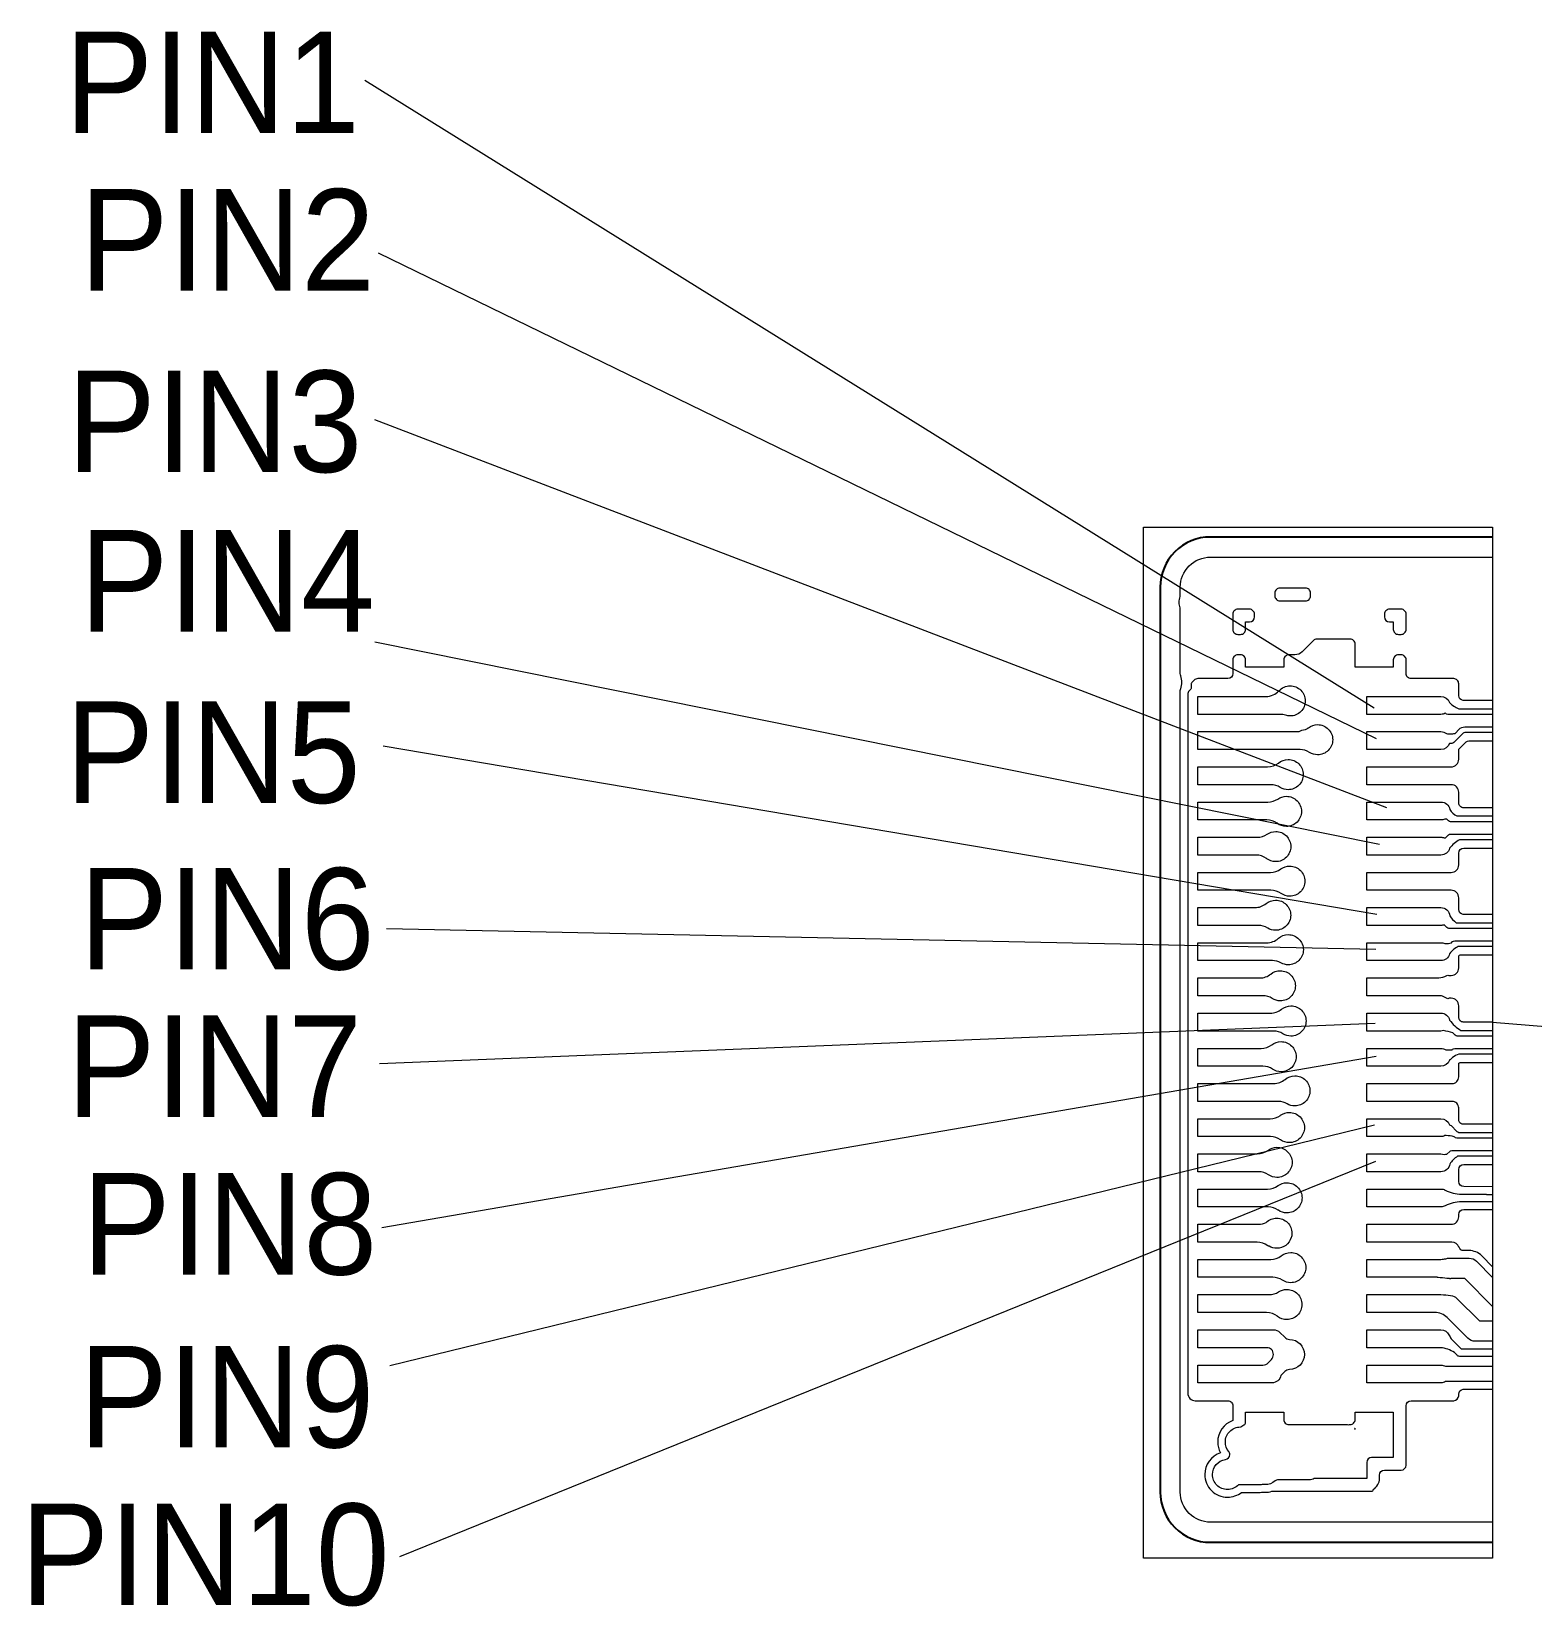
# Model space of a CAD drawing. Extents: x 3811 to 4710, y -385 to -198.
# Drawn here: x 4505.86 to 4550.63, y -325.62 to -278.62 of the extents above; entities that cross this region are included whole.
import ezdxf

# ---------------------------------------------------------------- set-up
doc = ezdxf.new("R2010")
doc.units = 0
doc.layers.get('0').update_dxf_attribs({"lineweight": 9})
doc.layers.add('gbr-outline-dxf_layer1', color=2, linetype='Continuous')
doc.layers.add('備註', color=1, linetype='Continuous', lineweight=9)
doc.styles.get("Standard").update_dxf_attribs({"font": 'PMingLiU.ttf'})

msp = doc.modelspace()

# ---------------------------------------------------------------- linework, layer by layer
for p, q in [((4542.889, -298.995), (4542.537, -298.995)), ((4548.455, -298.999), (4548.453, -298.999)), ((4542.889, -300.045), (4542.622, -300.045)), ((4547.93, -301.095), (4547.663, -301.095)), ((4548.382, -302.199), (4548.381, -302.199)), ((4547.93, -304.245), (4547.663, -304.245)), ((4548.364, -305.383), (4548.362, -305.383)), ((4542.889, -306.345), (4542.48, -306.345)), ((4542.889, -308.445), (4542.575, -308.445)), ((4548.5, -308.596), (4548.499, -308.596)), ((4542.889, -310.545), (4542.622, -310.545)), ((4547.93, -310.545), (4547.663, -310.545)), ((4548.545, -313.541), (4548.545, -313.541)), ((4548.545, -313.541), (4548.545, -313.541)), ((4548.545, -313.541), (4548.545, -313.541)), ((4547.93, -314.745), (4547.663, -314.745)), ((4542.889, -315.795), (4542.622, -315.795)), ((4542.622, -318.945), (4541.784, -318.945)), ((4542.818, -318.945), (4542.622, -318.945)), ((4542.82, -318.945), (4542.818, -318.945)), ((4545.369, -320.338), (4545.369, -320.298)), ((4545.534, -321.798), (4545.354, -321.798))]:
    msp.add_line(p, q)
at = {"color": 1}
msp.add_line((4549.474, -298.999), (4548.455, -298.999), dxfattribs=at)
at = {"color": 3}
msp.add_line((4549.474, -305.383), (4548.364, -305.383), dxfattribs=at)
at = {"color": 4}
msp.add_line((4549.474, -308.596), (4548.5, -308.596), dxfattribs=at)
at = {"linetype": 'Continuous'}
for points in [[(4540.151, -322.202), (4540.151, -322.055, -0.031919), (4540.15, -322.041), (4540.15, -298.289, -0.067064), (4540.154, -298.26, -0.074468), (4540.168, -298.229, 0.075639), (4540.197, -298.038, 0.074622), (4540.168, -297.85, -0.121952), (4540.151, -297.78), (4540.151, -296.623, -0.050514), (4540.142, -296.533, -0.05053), (4540.151, -296.443), (4540.151, -295.82, -0.09685), (4540.118, -295.651, -0.09685), (4540.151, -295.481), (4540.151, -295.202, -0.414221), (4541.051, -294.302), (4549.474, -294.302)], [(4545.053, -296.748), (4544.224, -296.748, 0.187557), (4544.123, -296.791), (4543.785, -297.129, -0.200207), (4543.568, -297.219), (4543.39, -297.219), (4543.389, -297.219, 0.414261), (4543.239, -297.369), (4543.239, -297.37), (4543.239, -297.589), (4542.099, -297.589), (4542.099, -297.37), (4542.099, -297.369, 0.414261), (4541.949, -297.219), (4541.947, -297.219), (4541.87, -297.219), (4541.868, -297.219, 0.41425), (4541.718, -297.369), (4541.718, -297.37), (4541.718, -297.78, -0.414106), (4541.568, -297.93), (4540.673, -297.93), (4540.671, -297.93, 0.198865), (4540.565, -297.974), (4540.564, -297.976), (4540.491, -298.049, 0.199129), (4540.48, -298.075), (4540.48, -298.075), (4540.48, -298.184, -0.200369), (4540.446, -298.264), (4540.416, -298.294, 0.192262), (4540.374, -298.398), (4540.374, -298.399), (4540.374, -319.25), (4540.374, -319.252, 0.414241), (4540.599, -319.477), (4540.601, -319.477), (4541.568, -319.477, -0.414253), (4541.718, -319.627), (4541.718, -320.052, -0.033485), (4541.716, -320.071, 0.316697), (4541.267, -320.71, 0.125543), (4541.35, -321.034, 0.324233), (4540.883, -321.679, 0.41422), (4541.561, -322.357, 0.167757), (4541.979, -322.212), (4542.538, -322.212, 0.037905), (4542.618, -322.206, 0.025273), (4542.686, -322.21, 0.075189), (4542.886, -322.179), (4545.858, -322.179, 0.414294), (4545.916, -322.121, 0.258701), (4546.095, -321.798), (4546.095, -321.699, -0.414106), (4546.245, -321.549), (4546.741, -321.549, 0.414081), (4546.891, -321.399), (4546.891, -319.627, -0.414081), (4547.041, -319.477), (4548.311, -319.477, 0.414081), (4548.461, -319.327), (4548.461, -319.284, -0.38183), (4548.594, -319.135), (4549.474, -319.135)], [(4549.474, -298.583), (4548.594, -298.583, -0.382571), (4548.461, -298.434), (4548.461, -298.08, 0.414253), (4548.311, -297.93), (4547.041, -297.93, -0.414228), (4546.891, -297.78), (4546.891, -297.37), (4546.891, -297.369, 0.41425), (4546.741, -297.219), (4546.739, -297.219), (4546.661, -297.219), (4546.659, -297.219, 0.414261), (4546.509, -297.369), (4546.509, -297.37), (4546.509, -297.589), (4545.369, -297.589), (4545.369, -296.9), (4545.369, -296.898, 0.414249), (4545.219, -296.748), (4545.218, -296.748), (4545.053, -296.748)], [(4542.537, -298.995), (4540.679, -298.995), (4540.679, -298.461), (4542.537, -298.461), (4542.708, -298.461), (4542.71, -298.461, 0.209189), (4543.095, -298.293, -0.212744), (4543.43, -298.144)], [(4543.43, -298.144, -0.414224), (4543.88, -298.594, -0.414224), (4543.43, -299.044, -0.077825), (4543.293, -299.022, -0.013845), (4543.289, -299.021, 0.076035), (4543.133, -298.995), (4542.889, -298.995)], [(4542.622, -300.045), (4540.679, -300.045), (4540.679, -299.511), (4542.622, -299.511), (4542.889, -299.511), (4543.643, -299.511), (4543.645, -299.511, 0.026443), (4543.7, -299.508, -0.156945), (4543.875, -299.452), (4543.887, -299.452, 0.047336), (4543.97, -299.398, -0.012696), (4543.973, -299.397, -0.166914), (4544.249, -299.302)], [(4544.249, -299.302, -0.414224), (4544.699, -299.752, -0.414224), (4544.249, -300.202, -0.142723), (4544.007, -300.131, -0.014508), (4544.004, -300.129, 0.14102), (4543.726, -300.045), (4542.889, -300.045)], [(4547.663, -301.095), (4545.72, -301.095), (4545.72, -300.561), (4547.663, -300.561), (4547.93, -300.561), (4548.234, -300.561), (4548.236, -300.561, 0.414241), (4548.461, -300.336), (4548.461, -300.335), (4548.461, -300.036, 0.027609), (4548.487, -300.011), (4548.608, -299.891, 0.02094), (4548.628, -299.872), (4548.684, -299.817, -0.138877), (4548.759, -299.786), (4549.474, -299.786)], [(4542.601, -301.095), (4540.679, -301.095), (4540.679, -300.561), (4542.601, -300.561), (4542.753, -300.561), (4542.755, -300.561, 0.169489), (4543.081, -300.447, -0.17597), (4543.37, -300.343)], [(4543.37, -300.343, -0.414224), (4543.82, -300.793, -0.414224), (4543.37, -301.243, -0.138759), (4543.134, -301.176, -0.012225), (4543.132, -301.174, 0.140429), (4542.854, -301.095), (4542.852, -301.095), (4542.601, -301.095)], [(4549.474, -301.784), (4548.611, -301.784, -0.414228), (4548.461, -301.634), (4548.461, -301.322), (4548.461, -301.32, 0.414241), (4548.236, -301.095), (4548.234, -301.095), (4547.93, -301.095)], [(4542.448, -302.145), (4540.679, -302.145), (4540.679, -301.611), (4542.448, -301.611), (4542.763, -301.611), (4542.765, -301.611, 0.149617), (4543.059, -301.522, -0.153479), (4543.316, -301.441)], [(4543.316, -301.441, -0.414224), (4543.766, -301.891, -0.414224), (4543.316, -302.341, -0.165584), (4543.041, -302.247, 0.160102), (4542.73, -302.145), (4542.728, -302.145), (4542.448, -302.145)], [(4547.663, -304.245), (4545.72, -304.245), (4545.72, -303.712), (4547.663, -303.712), (4547.93, -303.712), (4548.234, -303.712), (4548.236, -303.711, 0.414244), (4548.461, -303.487), (4548.461, -303.485), (4548.461, -303.135, -0.41407), (4548.611, -302.985), (4549.474, -302.985)], [(4542.397, -304.245), (4540.679, -304.245), (4540.679, -303.712), (4542.397, -303.712), (4542.839, -303.712), (4542.841, -303.711, 0.15914), (4543.151, -303.61, -0.160126), (4543.418, -303.523)], [(4543.418, -303.523, -0.414224), (4543.868, -303.973, -0.414224), (4543.418, -304.423, -0.155432), (4543.158, -304.34, 0.153842), (4542.857, -304.245), (4542.855, -304.245), (4542.397, -304.245)], [(4549.474, -304.966), (4548.594, -304.966, -0.382075), (4548.461, -304.817), (4548.461, -304.472), (4548.461, -304.47, 0.414244), (4548.236, -304.245), (4548.234, -304.245), (4547.93, -304.245)], [(4542.48, -306.345), (4540.679, -306.345), (4540.679, -305.812), (4542.48, -305.812), (4542.727, -305.812), (4542.729, -305.812, 0.182382), (4543.076, -305.681), (4543.077, -305.679, -0.181258), (4543.373, -305.569)], [(4543.373, -305.569, -0.414224), (4543.823, -306.019, -0.414224), (4543.373, -306.469, -0.127166), (4543.155, -306.412), (4543.154, -306.412, 0.127961), (4542.898, -306.345), (4542.896, -306.345), (4542.889, -306.345)], [(4549.474, -308.18), (4548.597, -308.18, -0.170073), (4548.508, -308.137), (4548.505, -308.134, -0.198987), (4548.461, -308.028), (4548.461, -307.696), (4548.461, -307.694, 0.410864), (4548.238, -307.469), (4548.195, -307.469, -0.012499), (4548.178, -307.469, -0.308651), (4548.094, -307.465, 0.028572), (4548.055, -307.44, -0.029945), (4548.019, -307.421, 0.049926), (4547.943, -307.395, -0.013052), (4547.93, -307.395), (4547.663, -307.395, -0.007359), (4547.656, -307.395), (4545.72, -307.395), (4545.72, -306.862), (4547.87, -306.862, 0.071632), (4548.107, -306.789, -0.21792), (4548.169, -306.788, -0.018983), (4548.195, -306.787), (4548.239, -306.787, 0.410099), (4548.461, -306.562), (4548.461, -306.56), (4548.461, -306.204, -0.028662), (4548.508, -306.168), (4549.474, -306.168)], [(4542.575, -308.445), (4540.679, -308.445), (4540.679, -307.912), (4542.575, -307.912), (4542.841, -307.912), (4542.842, -307.912, 0.171324), (4543.172, -307.795, -0.013462), (4543.174, -307.793, -0.169362), (4543.454, -307.696)], [(4543.454, -307.696, -0.414224), (4543.904, -308.146, -0.414224), (4543.454, -308.596, -0.141049), (4543.215, -308.527), (4543.214, -308.526, 0.138199), (4542.941, -308.445), (4542.889, -308.445)], [(4547.663, -310.545), (4545.72, -310.545), (4545.72, -310.012), (4547.663, -310.012), (4547.93, -310.012), (4548.264, -310.012, 0.414243), (4548.461, -309.815), (4548.461, -309.408, -0.043874), (4548.461, -309.403, -0.023592), (4548.502, -309.382), (4549.474, -309.382)], [(4542.622, -310.545), (4540.679, -310.545), (4540.679, -310.012), (4542.622, -310.012), (4542.889, -310.012), (4542.939, -310.012), (4542.941, -310.012, 0.176855), (4543.279, -309.888, -0.178398), (4543.571, -309.781)], [(4543.571, -309.781, -0.414224), (4544.021, -310.231, -0.414224), (4543.571, -310.681, -0.135236), (4543.341, -310.617, 0.129539), (4543.083, -310.545), (4542.889, -310.545)], [(4549.474, -311.226), (4548.592, -311.226, -0.199114), (4548.499, -311.188, -0.198996), (4548.461, -311.095), (4548.461, -310.742, 0.414243), (4548.264, -310.545), (4547.93, -310.545)], [(4542.48, -311.595), (4540.679, -311.595), (4540.679, -311.062), (4542.48, -311.062), (4542.831, -311.062), (4542.833, -311.062, 0.158371), (4543.142, -310.962, -0.012907), (4543.144, -310.96, -0.156614), (4543.406, -310.876)], [(4543.406, -310.876, -0.414224), (4543.856, -311.326, -0.414224), (4543.406, -311.776, -0.156535), (4543.144, -311.692, 0.155232), (4542.841, -311.595), (4542.839, -311.595), (4542.48, -311.595)], [(4549.474, -313.09), (4548.61, -313.089, -0.413781), (4548.461, -312.939), (4548.461, -312.577, -0.414095), (4548.611, -312.427), (4549.474, -312.427)], [(4542.588, -313.695), (4540.679, -313.695), (4540.679, -313.162), (4542.588, -313.162), (4542.755, -313.162), (4542.757, -313.162, 0.159735), (4543.068, -313.06, -0.014225), (4543.071, -313.058, -0.15768), (4543.334, -312.973)], [(4543.334, -312.973, -0.414224), (4543.784, -313.423, -0.414224), (4543.334, -313.873, -0.153067), (4543.077, -313.792, -0.011214), (4543.075, -313.791, 0.15441), (4542.773, -313.695), (4542.771, -313.695), (4542.588, -313.695)], [(4545.72, -313.162), (4547.663, -313.162), (4547.93, -313.162, -0.119037), (4548.051, -313.191, -0.011996), (4548.055, -313.193, 0.123426), (4548.545, -313.316), (4549.262, -313.316, -0.074114), (4549.295, -313.321), (4549.474, -313.321)], [(4547.663, -314.745), (4545.72, -314.745), (4545.72, -314.212), (4547.663, -314.212), (4547.93, -314.212), (4548.234, -314.212), (4548.236, -314.212, 0.414244), (4548.461, -313.987), (4548.461, -313.985), (4548.461, -313.918, -0.414095), (4548.611, -313.768), (4549.21, -313.768), (4549.22, -313.77, 0.033675), (4549.266, -313.773), (4549.268, -313.773), (4549.474, -313.773)], [(4548.545, -313.541), (4548.545, -313.541, 0.122409), (4548.059, -313.662, -0.127335), (4547.93, -313.695), (4547.663, -313.695)], [(4549.474, -313.546), (4549.269, -313.546, -0.07404), (4549.236, -313.541), (4548.545, -313.541)], [(4549.474, -315.478), (4549.147, -315.152, 0.198592), (4548.772, -314.997), (4548.611, -314.997, -0.314086), (4548.47, -314.899, -0.011631), (4548.469, -314.896, 0.319008), (4548.257, -314.745), (4548.255, -314.745), (4547.93, -314.745)], [(4542.622, -315.795), (4540.679, -315.795), (4540.679, -315.262), (4542.622, -315.262), (4542.851, -315.262, 0.160585), (4543.162, -315.155, -0.171595), (4543.445, -315.055)], [(4543.445, -315.055, -0.414224), (4543.895, -315.505, -0.414224), (4543.445, -315.955, -0.145034), (4543.2, -315.882), (4543.199, -315.881, 0.146019), (4542.911, -315.795), (4542.909, -315.795), (4542.889, -315.795)], [(4547.663, -315.795), (4545.72, -315.795), (4545.72, -315.262), (4547.663, -315.262), (4547.927, -315.262, 0.001785), (4548.079, -315.239, -0.08037), (4548.175, -315.224)], [(4548.175, -315.224), (4548.771, -315.224, -0.199863), (4548.987, -315.313), (4549.474, -315.8)], [(4549.474, -316.662), (4548.645, -315.833), (4548.23, -315.833, -0.115063), (4548.196, -315.837, 0.001427), (4548.169, -315.833, -0.050603), (4548.108, -315.826, 0.011445), (4547.844, -315.801, -0.086694), (4547.819, -315.795), (4547.663, -315.795)], [(4542.601, -316.845), (4540.679, -316.845), (4540.679, -316.312), (4542.601, -316.312), (4542.8, -316.312), (4542.802, -316.312, 0.142248), (4543.083, -316.23, -0.147198), (4543.331, -316.156)], [(4543.331, -316.156, -0.414224), (4543.781, -316.606, -0.414224), (4543.331, -317.056, -0.168028), (4543.053, -316.96), (4543.052, -316.959, 0.168886), (4542.726, -316.845), (4542.725, -316.845), (4542.601, -316.845)], [(4549.474, -317.705), (4548.951, -317.705, -0.200036), (4548.735, -317.615), (4548.119, -316.999), (4548.119, -316.999, 0.198817), (4547.748, -316.845), (4547.746, -316.845), (4545.72, -316.845), (4545.72, -316.312), (4547.656, -316.312, -0.007335), (4547.663, -316.312), (4547.924, -316.312, -0.022237), (4547.93, -316.312, -0.035494), (4548.218, -316.337, -0.176037), (4548.407, -316.425), (4549.078, -317.095), (4549.474, -317.095)], [(4540.679, -317.362), (4541.784, -317.362), (4542.889, -317.362), (4542.934, -317.362, -0.199324), (4543.123, -317.44), (4543.267, -317.584, 0.183977), (4543.414, -317.647, -0.406832), (4543.853, -318.097, -0.408243), (4543.412, -318.547, 0.183164), (4543.266, -318.609), (4543.152, -318.723, -0.366448), (4542.889, -318.945), (4542.82, -318.945)], [(4549.474, -318.154), (4548.49, -318.154, -0.199901), (4548.411, -318.121), (4548.332, -318.042, 0.125864), (4547.919, -317.895), (4547.663, -317.895, -0.007359), (4547.656, -317.895), (4545.72, -317.895), (4545.72, -317.362), (4547.93, -317.362), (4547.93, -317.362, -0.288081), (4548.17, -317.513), (4548.17, -317.514, 0.037345), (4548.236, -317.629), (4548.482, -317.875), (4548.483, -317.876), (4548.537, -317.929), (4549.474, -317.929)], [(4541.784, -318.945), (4540.679, -318.945), (4540.679, -318.412), (4541.784, -318.412), (4542.614, -318.412), (4542.615, -318.412, 0.198878), (4542.774, -318.346), (4542.775, -318.345), (4542.868, -318.252, 0.193913), (4542.931, -318.096, 0.179554), (4542.877, -317.949, 0.178789), (4542.73, -317.895), (4542.729, -317.895), (4541.784, -317.895)], [(4547.663, -318.945), (4545.72, -318.945), (4545.72, -318.412), (4547.663, -318.412), (4547.93, -318.412, -0.136166), (4548.067, -318.45), (4549.474, -318.45)], [(4549.474, -318.907), (4548.067, -318.907, -0.136155), (4547.93, -318.945), (4547.663, -318.945)], [(4545.354, -321.798), (4544.15, -321.798, -0.129584), (4544, -321.837), (4543.078, -321.837), (4543.076, -321.837, 0.17261), (4542.982, -321.871, -0.181194), (4542.686, -321.982, -0.042036), (4542.611, -321.975, -0.015886), (4542.593, -321.979, -0.046259), (4542.537, -321.984), (4541.891, -321.984, -0.209013), (4541.561, -322.129, -0.414224), (4541.111, -321.679, -0.375159), (4541.5, -321.233, 0.368314), (4541.627, -321.085), (4541.627, -321.085, 0.166006), (4541.595, -320.993, -0.171919), (4541.495, -320.71, -0.414224), (4541.945, -320.26), (4541.949, -320.26), (4541.949, -320.26, 0.02511), (4541.964, -320.259), (4541.966, -320.256, -0.111394), (4542.079, -320.184, 0.129912), (4542.099, -320.11), (4542.099, -320.108), (4542.099, -319.818)], [(4542.099, -319.818), (4543.239, -319.818), (4543.239, -320.036), (4543.239, -320.038, 0.414261), (4543.389, -320.188), (4543.39, -320.188), (4545.107, -320.188, -0.06286), (4545.183, -320.198, -0.128437), (4545.219, -320.188, 0.41425), (4545.369, -320.038), (4545.369, -320.036), (4545.369, -319.818), (4546.509, -319.818), (4546.509, -321.168), (4545.86, -321.168, 0.406516), (4545.714, -321.318), (4545.714, -321.32), (4545.714, -321.798), (4545.534, -321.798)], [(4545.369, -320.298, -0.018946), (4545.35, -320.308, -0.029216), (4545.369, -320.338)], [(4549.474, -323.103), (4541.051, -323.103, -0.414221), (4540.151, -322.203), (4540.151, -322.202)]]:
    msp.add_lwpolyline(points, format="xyb", dxfattribs=at)
for points in [[(4543.125, -295.227), (4543.124, -295.227, 0.414249), (4542.974, -295.377), (4542.974, -295.379), (4542.974, -295.457), (4542.974, -295.459, 0.41425), (4543.124, -295.609), (4543.125, -295.609), (4543.254, -295.609), (4543.885, -295.609), (4543.887, -295.609, 0.41425), (4544.037, -295.459), (4544.037, -295.457), (4544.037, -295.379), (4544.037, -295.377, 0.414249), (4543.887, -295.227), (4543.886, -295.227)], [(4541.869, -295.858), (4541.868, -295.858, 0.414249), (4541.718, -296.008), (4541.718, -296.009), (4541.718, -296.457), (4541.718, -296.459, 0.414249), (4541.868, -296.609), (4541.869, -296.609), (4541.947, -296.609), (4541.949, -296.609, 0.41426), (4542.099, -296.459), (4542.099, -296.457), (4542.099, -296.239), (4542.218, -296.239, 0.405995), (4542.364, -296.089), (4542.364, -296.087), (4542.364, -296.009), (4542.364, -296.008, 0.414249), (4542.214, -295.858), (4542.212, -295.858)], [(4546.396, -295.858), (4546.394, -295.858, 0.414249), (4546.244, -296.008), (4546.244, -296.009), (4546.244, -296.087), (4546.244, -296.089, 0.405995), (4546.39, -296.239), (4546.509, -296.239), (4546.509, -296.457), (4546.509, -296.459, 0.41426), (4546.659, -296.609), (4546.661, -296.609), (4546.739, -296.609), (4546.741, -296.609, 0.414249), (4546.891, -296.459), (4546.891, -296.457), (4546.891, -296.009), (4546.891, -296.008, 0.414249), (4546.741, -295.858), (4546.739, -295.858)], [(4542.998, -302.491, -0.414224), (4543.448, -302.941, -0.414224), (4542.998, -303.391, -0.160749), (4542.73, -303.302, -0.013262), (4542.728, -303.3, 0.162623), (4542.412, -303.195), (4542.41, -303.195), (4540.679, -303.195), (4540.679, -302.661), (4542.445, -302.661), (4542.447, -302.661, 0.14944), (4542.74, -302.572, -0.153704)], [(4542.995, -304.54, -0.414224), (4543.445, -304.99, -0.414224), (4542.995, -305.44, -0.137897), (4542.761, -305.374), (4542.759, -305.373, 0.138825), (4542.484, -305.295), (4542.482, -305.295), (4540.679, -305.295), (4540.679, -304.762), (4542.374, -304.762), (4542.376, -304.762, 0.173781), (4542.709, -304.642), (4542.71, -304.642, -0.173403)], [(4543.136, -306.646, -0.414224), (4543.586, -307.096, -0.414224), (4543.136, -307.546, -0.143813), (4542.893, -307.474, 0.14), (4542.615, -307.395), (4542.614, -307.395), (4540.679, -307.395), (4540.679, -306.862), (4542.523, -306.862), (4542.524, -306.862, 0.170429), (4542.852, -306.746, -0.17232)], [(4543.157, -308.761, -0.414224), (4543.607, -309.211, -0.414224), (4543.157, -309.661, -0.148462), (4542.907, -309.585), (4542.906, -309.584, 0.148951), (4542.614, -309.495), (4542.612, -309.495), (4540.679, -309.495), (4540.679, -308.962), (4542.562, -308.962), (4542.564, -308.962, 0.163217), (4542.881, -308.856, -0.166958)], [(4543.037, -311.914, -0.414224), (4543.487, -312.364, -0.414224), (4543.037, -312.814, -0.150793), (4542.783, -312.735, 0.149865), (4542.489, -312.645), (4542.487, -312.645), (4540.679, -312.645), (4540.679, -312.112), (4542.446, -312.112), (4542.448, -312.112, 0.163068), (4542.764, -312.006, -0.164419)], [(4543.031, -314.029, -0.414224), (4543.481, -314.479, -0.009003), (4543.481, -314.494, -0.131953), (4543.461, -314.611, -0.329335), (4543.031, -314.929, -0.132812), (4542.804, -314.867, -0.163889), (4542.759, -314.852, 0.163763), (4542.442, -314.745), (4542.44, -314.745), (4540.679, -314.745), (4540.679, -314.212), (4542.482, -314.212), (4542.484, -314.212, 0.114854), (4542.715, -314.158, -0.196898)]]:
    msp.add_lwpolyline(points, format="xyb", close=True, dxfattribs=at)
at = {"color": 1, "linetype": 'Continuous'}
for points in [[(4547.663, -298.995), (4545.72, -298.995), (4545.72, -298.461), (4547.663, -298.461), (4547.93, -298.461, -0.316645), (4548.181, -298.638, 0.112618), (4548.469, -298.828), (4549.474, -298.828)], [(4547.663, -300.045), (4545.72, -300.045), (4545.72, -299.511), (4547.663, -299.511), (4547.93, -299.511, -0.165655), (4548.092, -299.567, 0.054134), (4548.211, -299.58, 0.063912), (4548.35, -299.562), (4548.473, -299.439, -0.198943), (4548.639, -299.369), (4548.64, -299.369), (4549.474, -299.369)], [(4548.453, -298.999), (4548.134, -298.999, -0.199584), (4548.073, -298.974), (4548.06, -298.961, -0.12822), (4547.93, -298.995), (4547.663, -298.995)], [(4549.474, -299.54), (4548.64, -299.54, 0.199143), (4548.594, -299.559), (4548.594, -299.559), (4548.455, -299.699), (4548.455, -299.699), (4548.315, -299.838, -0.199488), (4548.254, -299.864), (4548.183, -299.864), (4548.182, -299.864, -0.320951), (4547.93, -300.045), (4547.663, -300.045)]]:
    msp.add_lwpolyline(points, format="xyb", dxfattribs=at)
at = {"color": 2, "linetype": 'Continuous'}
for points in [[(4548.381, -302.199), (4548.218, -302.199, -0.198955), (4548.157, -302.174), (4548.104, -302.121, 0.0204), (4548.053, -302.119, 0.004271), (4548.045, -302.119, -0.112169), (4547.93, -302.145), (4547.663, -302.145, -0.007359), (4547.656, -302.145), (4545.72, -302.145), (4545.72, -301.611), (4547.93, -301.611), (4547.93, -301.612, -0.36701), (4548.193, -301.835, 0.115975), (4548.403, -302.028), (4549.474, -302.028)], [(4547.663, -303.195), (4545.72, -303.195), (4545.72, -302.661), (4547.663, -302.661), (4547.93, -302.661, -0.095279), (4548.028, -302.68, 0.011606), (4548.071, -302.678), (4548.155, -302.594, -0.199584), (4548.215, -302.569), (4548.463, -302.569), (4548.463, -302.569), (4549.474, -302.569)], [(4549.474, -302.74), (4548.484, -302.74, 0.105762), (4548.188, -302.992, -0.344691), (4547.93, -303.195), (4547.663, -303.195)]]:
    msp.add_lwpolyline(points, format="xyb", dxfattribs=at)
msp.add_lwpolyline([(4549.474, -302.199), (4548.382, -302.199)], dxfattribs=at)
at = {"color": 3, "linetype": 'Continuous'}
for points in [[(4547.663, -305.295), (4545.72, -305.295), (4545.72, -304.762), (4547.663, -304.762), (4547.93, -304.762, -0.388245), (4548.195, -305.004, 0.114548), (4548.388, -305.212), (4549.474, -305.212)], [(4548.362, -305.383), (4548.167, -305.383, -0.199584), (4548.107, -305.358), (4548.026, -305.277, -0.092887), (4547.93, -305.295), (4547.663, -305.295)], [(4547.663, -306.345), (4545.72, -306.345), (4545.72, -305.812), (4547.663, -305.812), (4547.93, -305.812, -0.110476), (4548.043, -305.837, 0.005339), (4548.058, -305.837), (4548.058, -305.837, 0.06156), (4548.243, -305.814), (4548.28, -305.778, -0.199584), (4548.34, -305.753), (4548.426, -305.753), (4548.427, -305.753), (4549.474, -305.753)], [(4549.474, -305.924), (4548.447, -305.924, 0.111536), (4548.189, -306.139, -0.348069), (4547.93, -306.345), (4547.663, -306.345)]]:
    msp.add_lwpolyline(points, format="xyb", dxfattribs=at)
at = {"color": 4, "linetype": 'Continuous'}
for points in [[(4547.663, -308.445), (4545.72, -308.445), (4545.72, -307.912), (4547.663, -307.912), (4547.93, -307.912, -0.348806), (4548.189, -308.118, 0.098678), (4548.523, -308.425), (4549.474, -308.425)], [(4548.499, -308.596), (4548.414, -308.596, -0.199584), (4548.354, -308.571), (4548.285, -308.503, 0.062516), (4548.005, -308.434, -0.071784), (4547.93, -308.445), (4547.663, -308.445)], [(4547.663, -309.495), (4545.72, -309.495), (4545.72, -308.962), (4547.663, -308.962), (4547.93, -308.962, -0.142292), (4548.072, -309.003, 0.035775), (4548.177, -309.011), (4548.178, -309.011, 0.029688), (4548.265, -309.006), (4548.279, -308.991, -0.198563), (4548.34, -308.966), (4548.445, -308.966), (4549.474, -308.966)], [(4549.474, -309.137), (4548.46, -309.137, 0.070237), (4548.277, -309.234), (4548.222, -309.289, -0.114375), (4548.19, -309.309, 0.004919), (4548.181, -309.318, -0.316589), (4547.93, -309.495), (4547.663, -309.495)]]:
    msp.add_lwpolyline(points, format="xyb", dxfattribs=at)
at = {"color": 6, "linetype": 'Continuous'}
for points in [[(4547.663, -311.595), (4545.72, -311.595), (4545.72, -311.062), (4547.663, -311.062), (4547.93, -311.062, -0.322188), (4548.182, -311.244, -0.170128), (4548.233, -311.268), (4548.406, -311.441, 0.020186), (4548.463, -311.471), (4549.474, -311.471)], [(4548.445, -311.642), (4548.401, -311.642, -0.199584), (4548.34, -311.617), (4548.326, -311.603, 0.076183), (4548.086, -311.566, 0.011825), (4548.049, -311.567, -0.116693), (4547.93, -311.595), (4547.663, -311.595)], [(4547.663, -312.645), (4545.72, -312.645), (4545.72, -312.112), (4547.663, -312.112), (4547.93, -312.112, -0.088902), (4548.022, -312.128, 0.030232), (4548.111, -312.117), (4548.191, -312.037, -0.199584), (4548.252, -312.012), (4548.399, -312.012), (4548.4, -312.012), (4549.474, -312.012)], [(4549.474, -312.183), (4548.424, -312.183, 0.110709), (4548.194, -312.415, -0.374388), (4547.93, -312.645), (4547.663, -312.645)]]:
    msp.add_lwpolyline(points, format="xyb", dxfattribs=at)
msp.add_lwpolyline([(4549.474, -311.642), (4548.445, -311.642)], dxfattribs=at)
at = {"linetype": 'Continuous'}
for points in [[(4547.663, -313.695), (4545.72, -313.695), (4545.72, -313.162)], [(4541.784, -317.895), (4540.679, -317.895), (4540.679, -317.362)]]:
    msp.add_lwpolyline(points, dxfattribs=at)
at = {"layer": 'gbr-outline-dxf_layer1', "linetype": 'Continuous'}
msp.add_lwpolyline([(4549.474, -293.703), (4541.051, -293.703, 0.414216), (4539.551, -295.202), (4539.551, -322.202, 0.414362), (4541.051, -323.703), (4549.474, -323.703)], format="xyb", dxfattribs=at)
at = {"layer": '備註', "color": 1, "linetype": 'Continuous'}
for p, q in [((4545.938, -298.807), (4515.812, -280.079)), ((4546.009, -299.723), (4516.217, -285.237)), ((4546.315, -301.788), (4516.106, -290.211)), ((4546.094, -302.875), (4516.11, -296.844)), ((4546.021, -304.964), (4516.363, -299.946)), ((4545.986, -306.01), (4516.453, -305.392)), ((4545.971, -308.219), (4516.247, -309.421)), ((4549.474, -308.18), (4558.295, -308.921)), ((4545.992, -309.205), (4516.316, -314.318)), ((4545.946, -311.259), (4516.554, -318.434)), ((4545.981, -312.34), (4516.842, -324.134))]:
    msp.add_line(p, q, dxfattribs=at)
msp.add_lwpolyline([(4539.053, -293.411), (4549.474, -293.411), (4549.474, -324.179), (4539.053, -324.179)], close=True, dxfattribs=at)

# ---------------------------------------------------------------- texts
at = {"layer": '備註', "color": 1, "lineweight": 0, "char_height": 3.02889, "attachment_point": 3}
for s, insert in [('{\\fPMingLiU|b0|i0|c136|p2;\\C256; PIN1}', (4515.659, -278.618)), ('{\\fPMingLiU|b0|i0|c136|p2;\\C256; PIN2}', (4516.114, -283.32)), ('{\\fPMingLiU|b0|i0|c136|p2;\\C256; PIN3}', (4515.737, -288.737)), ('{\\fPMingLiU|b0|i0|c136|p2;\\C256; PIN4}', (4516.11, -293.494)), ('{\\fPMingLiU|b0|i0|c136|p2;\\C256; PIN5}', (4515.687, -298.609)), ('{\\fPMingLiU|b0|i0|c136|p2;\\C256; PIN6}', (4516.103, -303.579)), ('{\\fPMingLiU|b0|i0|c136|p2;\\C256; PIN7}', (4515.726, -307.982)), ('{\\fPMingLiU|b0|i0|c136|p2;\\C256; PIN8}', (4516.18, -312.684)), ('{\\fPMingLiU|b0|i0|c136|p2;\\C256; PIN9}', (4516.095, -317.844)), ('{\\fPMingLiU|b0|i0|c136|p2;\\C256; PIN10}', (4516.549, -322.547))]:
    msp.add_mtext(s, dxfattribs=dict(at, insert=insert))

doc.saveas('drawing.dxf')
